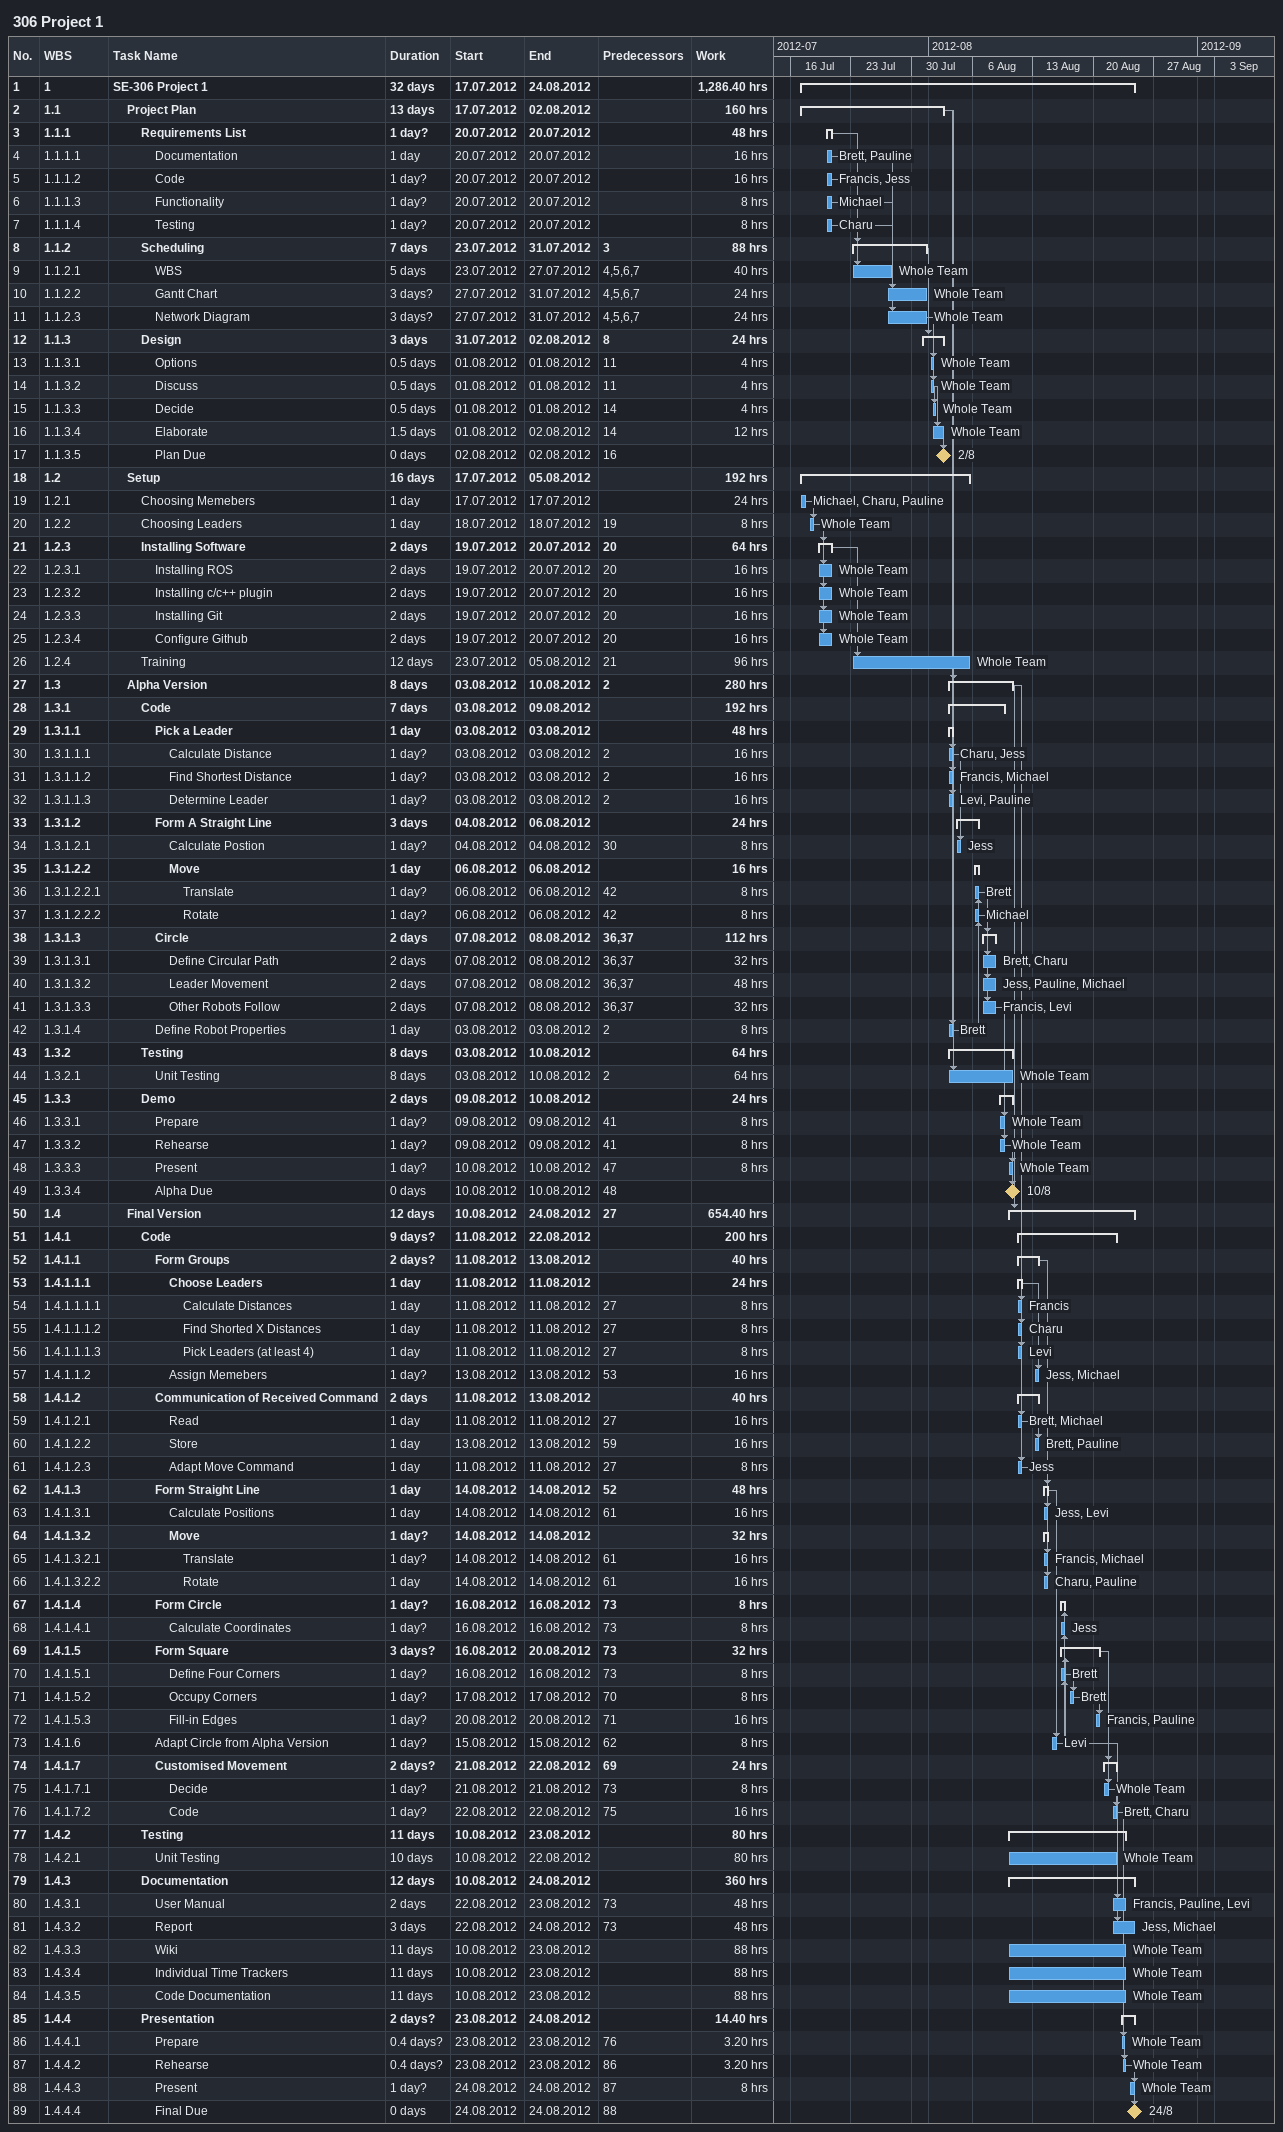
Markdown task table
306 Project 1

| ID | WBS | Task | Duration | Start | Finish | Predecessors | Resources | Work (h) |
|---|---|---|---|---|---|---|---|---|
| 1 | 1 | **SE-306 Project 1** | 32d | 2012-07-17 | 2012-08-24 |  |  | 1286.40 |
| 2 | 1.1 | **Project Plan** | 13d | 2012-07-17 | 2012-08-02 |  |  | 160 |
| 3 | 1.1.1 | **Requirements List** | 1d? | 2012-07-20 | 2012-07-20 |  |  | 48 |
| 4 | 1.1.1.1 | Documentation | 1d | 2012-07-20 | 2012-07-20 |  | Brett, Pauline | 16 |
| 5 | 1.1.1.2 | Code | 1d? | 2012-07-20 | 2012-07-20 |  | Francis, Jess | 16 |
| 6 | 1.1.1.3 | Functionality | 1d? | 2012-07-20 | 2012-07-20 |  | Michael | 8 |
| 7 | 1.1.1.4 | Testing | 1d? | 2012-07-20 | 2012-07-20 |  | Charu | 8 |
| 8 | 1.1.2 | **Scheduling** | 7d | 2012-07-23 | 2012-07-31 | 3 |  | 88 |
| 9 | 1.1.2.1 | WBS | 5d | 2012-07-23 | 2012-07-27 | 4, 5, 6, 7 | Whole Team | 40 |
| 10 | 1.1.2.2 | Gantt Chart | 3d? | 2012-07-27 | 2012-07-31 | 4, 5, 6, 7 | Whole Team | 24 |
| 11 | 1.1.2.3 | Network Diagram | 3d? | 2012-07-27 | 2012-07-31 | 4, 5, 6, 7 | Whole Team | 24 |
| 12 | 1.1.3 | **Design** | 3d | 2012-07-31 | 2012-08-02 | 8 |  | 24 |
| 13 | 1.1.3.1 | Options | 0.5d | 2012-08-01 | 2012-08-01 | 11 | Whole Team | 4 |
| 14 | 1.1.3.2 | Discuss | 0.5d | 2012-08-01 | 2012-08-01 | 11 | Whole Team | 4 |
| 15 | 1.1.3.3 | Decide | 0.5d | 2012-08-01 | 2012-08-01 | 14 | Whole Team | 4 |
| 16 | 1.1.3.4 | Elaborate | 1.5d | 2012-08-01 | 2012-08-02 | 14 | Whole Team | 12 |
| 17 | 1.1.3.5 | Plan Due | 0d | 2012-08-02 | 2012-08-02 | 16 |  |  |
| 18 | 1.2 | **Setup** | 16d | 2012-07-17 | 2012-08-05 |  |  | 192 |
| 19 | 1.2.1 | Choosing Memebers | 1d | 2012-07-17 | 2012-07-17 |  | Michael, Charu, Pauline | 24 |
| 20 | 1.2.2 | Choosing Leaders | 1d | 2012-07-18 | 2012-07-18 | 19 | Whole Team | 8 |
| 21 | 1.2.3 | **Installing Software** | 2d | 2012-07-19 | 2012-07-20 | 20 |  | 64 |
| 22 | 1.2.3.1 | Installing ROS | 2d | 2012-07-19 | 2012-07-20 | 20 | Whole Team | 16 |
| 23 | 1.2.3.2 | Installing c/c++ plugin | 2d | 2012-07-19 | 2012-07-20 | 20 | Whole Team | 16 |
| 24 | 1.2.3.3 | Installing Git | 2d | 2012-07-19 | 2012-07-20 | 20 | Whole Team | 16 |
| 25 | 1.2.3.4 | Configure Github | 2d | 2012-07-19 | 2012-07-20 | 20 | Whole Team | 16 |
| 26 | 1.2.4 | Training | 12d | 2012-07-23 | 2012-08-05 | 21 | Whole Team | 96 |
| 27 | 1.3 | **Alpha Version** | 8d | 2012-08-03 | 2012-08-10 | 2 |  | 280 |
| 28 | 1.3.1 | **Code** | 7d | 2012-08-03 | 2012-08-09 |  |  | 192 |
| 29 | 1.3.1.1 | **Pick a Leader** | 1d | 2012-08-03 | 2012-08-03 |  |  | 48 |
| 30 | 1.3.1.1.1 | Calculate Distance | 1d? | 2012-08-03 | 2012-08-03 | 2 | Charu, Jess | 16 |
| 31 | 1.3.1.1.2 | Find Shortest Distance | 1d? | 2012-08-03 | 2012-08-03 | 2 | Francis, Michael | 16 |
| 32 | 1.3.1.1.3 | Determine Leader | 1d? | 2012-08-03 | 2012-08-03 | 2 | Levi, Pauline | 16 |
| 33 | 1.3.1.2 | **Form A Straight Line** | 3d | 2012-08-04 | 2012-08-06 |  |  | 24 |
| 34 | 1.3.1.2.1 | Calculate Postion | 1d? | 2012-08-04 | 2012-08-04 | 30 | Jess | 8 |
| 35 | 1.3.1.2.2 | **Move** | 1d | 2012-08-06 | 2012-08-06 |  |  | 16 |
| 36 | 1.3.1.2.2.1 | Translate | 1d? | 2012-08-06 | 2012-08-06 | 42 | Brett | 8 |
| 37 | 1.3.1.2.2.2 | Rotate | 1d? | 2012-08-06 | 2012-08-06 | 42 | Michael | 8 |
| 38 | 1.3.1.3 | **Circle** | 2d | 2012-08-07 | 2012-08-08 | 36, 37 |  | 112 |
| 39 | 1.3.1.3.1 | Define Circular Path | 2d | 2012-08-07 | 2012-08-08 | 36, 37 | Brett, Charu | 32 |
| 40 | 1.3.1.3.2 | Leader Movement | 2d | 2012-08-07 | 2012-08-08 | 36, 37 | Jess, Pauline, Michael | 48 |
| 41 | 1.3.1.3.3 | Other Robots Follow | 2d | 2012-08-07 | 2012-08-08 | 36, 37 | Francis, Levi | 32 |
| 42 | 1.3.1.4 | Define Robot Properties | 1d | 2012-08-03 | 2012-08-03 | 2 | Brett | 8 |
| 43 | 1.3.2 | **Testing** | 8d | 2012-08-03 | 2012-08-10 |  |  | 64 |
| 44 | 1.3.2.1 | Unit Testing | 8d | 2012-08-03 | 2012-08-10 | 2 | Whole Team | 64 |
| 45 | 1.3.3 | **Demo** | 2d | 2012-08-09 | 2012-08-10 |  |  | 24 |
| 46 | 1.3.3.1 | Prepare | 1d? | 2012-08-09 | 2012-08-09 | 41 | Whole Team | 8 |
| 47 | 1.3.3.2 | Rehearse | 1d? | 2012-08-09 | 2012-08-09 | 41 | Whole Team | 8 |
| 48 | 1.3.3.3 | Present | 1d? | 2012-08-10 | 2012-08-10 | 47 | Whole Team | 8 |
| 49 | 1.3.3.4 | Alpha Due | 0d | 2012-08-10 | 2012-08-10 | 48 |  |  |
| 50 | 1.4 | **Final Version** | 12d | 2012-08-10 | 2012-08-24 | 27 |  | 654.40 |
| 51 | 1.4.1 | **Code** | 9d? | 2012-08-11 | 2012-08-22 |  |  | 200 |
| 52 | 1.4.1.1 | **Form Groups** | 2d? | 2012-08-11 | 2012-08-13 |  |  | 40 |
| 53 | 1.4.1.1.1 | **Choose Leaders** | 1d | 2012-08-11 | 2012-08-11 |  |  | 24 |
| 54 | 1.4.1.1.1.1 | Calculate Distances | 1d | 2012-08-11 | 2012-08-11 | 27 | Francis | 8 |
| 55 | 1.4.1.1.1.2 | Find Shorted X Distances | 1d | 2012-08-11 | 2012-08-11 | 27 | Charu | 8 |
| 56 | 1.4.1.1.1.3 | Pick Leaders (at least 4) | 1d | 2012-08-11 | 2012-08-11 | 27 | Levi | 8 |
| 57 | 1.4.1.1.2 | Assign Memebers | 1d? | 2012-08-13 | 2012-08-13 | 53 | Jess, Michael | 16 |
| 58 | 1.4.1.2 | **Communication of Received Command** | 2d | 2012-08-11 | 2012-08-13 |  |  | 40 |
| 59 | 1.4.1.2.1 | Read | 1d | 2012-08-11 | 2012-08-11 | 27 | Brett, Michael | 16 |
| 60 | 1.4.1.2.2 | Store | 1d | 2012-08-13 | 2012-08-13 | 59 | Brett, Pauline | 16 |
| 61 | 1.4.1.2.3 | Adapt Move Command | 1d | 2012-08-11 | 2012-08-11 | 27 | Jess | 8 |
| 62 | 1.4.1.3 | **Form Straight Line** | 1d | 2012-08-14 | 2012-08-14 | 52 |  | 48 |
| 63 | 1.4.1.3.1 | Calculate Positions | 1d | 2012-08-14 | 2012-08-14 | 61 | Jess, Levi | 16 |
| 64 | 1.4.1.3.2 | **Move** | 1d? | 2012-08-14 | 2012-08-14 |  |  | 32 |
| 65 | 1.4.1.3.2.1 | Translate | 1d? | 2012-08-14 | 2012-08-14 | 61 | Francis, Michael | 16 |
| 66 | 1.4.1.3.2.2 | Rotate | 1d | 2012-08-14 | 2012-08-14 | 61 | Charu, Pauline | 16 |
| 67 | 1.4.1.4 | **Form Circle** | 1d? | 2012-08-16 | 2012-08-16 | 73 |  | 8 |
| 68 | 1.4.1.4.1 | Calculate Coordinates | 1d? | 2012-08-16 | 2012-08-16 | 73 | Jess | 8 |
| 69 | 1.4.1.5 | **Form Square** | 3d? | 2012-08-16 | 2012-08-20 | 73 |  | 32 |
| 70 | 1.4.1.5.1 | Define Four Corners | 1d? | 2012-08-16 | 2012-08-16 | 73 | Brett | 8 |
| 71 | 1.4.1.5.2 | Occupy Corners | 1d? | 2012-08-17 | 2012-08-17 | 70 | Brett | 8 |
| 72 | 1.4.1.5.3 | Fill-in Edges | 1d? | 2012-08-20 | 2012-08-20 | 71 | Francis, Pauline | 16 |
| 73 | 1.4.1.6 | Adapt Circle from Alpha Version | 1d? | 2012-08-15 | 2012-08-15 | 62 | Levi | 8 |
| 74 | 1.4.1.7 | **Customised Movement** | 2d? | 2012-08-21 | 2012-08-22 | 69 |  | 24 |
| 75 | 1.4.1.7.1 | Decide | 1d? | 2012-08-21 | 2012-08-21 | 73 | Whole Team | 8 |
| 76 | 1.4.1.7.2 | Code | 1d? | 2012-08-22 | 2012-08-22 | 75 | Brett, Charu | 16 |
| 77 | 1.4.2 | **Testing** | 11d | 2012-08-10 | 2012-08-23 |  |  | 80 |
| 78 | 1.4.2.1 | Unit Testing | 10d | 2012-08-10 | 2012-08-22 |  | Whole Team | 80 |
| 79 | 1.4.3 | **Documentation** | 12d | 2012-08-10 | 2012-08-24 |  |  | 360 |
| 80 | 1.4.3.1 | User Manual | 2d | 2012-08-22 | 2012-08-23 | 73 | Francis, Pauline, Levi | 48 |
| 81 | 1.4.3.2 | Report | 3d | 2012-08-22 | 2012-08-24 | 73 | Jess, Michael | 48 |
| 82 | 1.4.3.3 | Wiki | 11d | 2012-08-10 | 2012-08-23 |  | Whole Team | 88 |
| 83 | 1.4.3.4 | Individual Time Trackers | 11d | 2012-08-10 | 2012-08-23 |  | Whole Team | 88 |
| 84 | 1.4.3.5 | Code Documentation | 11d | 2012-08-10 | 2012-08-23 |  | Whole Team | 88 |
| 85 | 1.4.4 | **Presentation** | 2d? | 2012-08-23 | 2012-08-24 |  |  | 14.40 |
| 86 | 1.4.4.1 | Prepare | 0.4d? | 2012-08-23 | 2012-08-23 | 76 | Whole Team | 3.20 |
| 87 | 1.4.4.2 | Rehearse | 0.4d? | 2012-08-23 | 2012-08-23 | 86 | Whole Team | 3.20 |
| 88 | 1.4.4.3 | Present | 1d? | 2012-08-24 | 2012-08-24 | 87 | Whole Team | 8 |
| 89 | 1.4.4.4 | Final Due | 0d | 2012-08-24 | 2012-08-24 | 88 |  |  |
